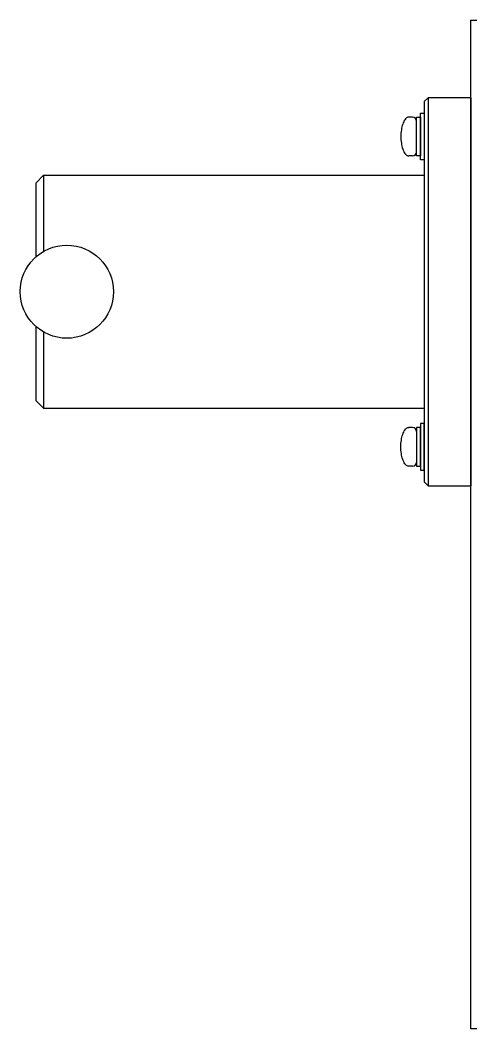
# Model space of a CAD drawing. Header units: millimetres. Extents: x 214 to 914, y 119 to 530.
# Drawn here: x 427 to 485, y 363.3 to 493.3 of the extents above; entities that cross this region are included whole.
import ezdxf

# ---------------------------------------------------------------- set-up
doc = ezdxf.new("R2010")
doc.units = ezdxf.units.MM
doc.layers.get('0').update_dxf_attribs({"lineweight": 30})

# ---------------------------------------------------------------- blocks, each defined once
blk = doc.blocks.new('A$C1A7F7AF9')
for p, q in [((249.01, 252.92), (248.51, 252.42)), ((248.51, 252.42), (248.51, 203.42)), ((249.01, 252.92), (249.01, 202.92)), ((254.51, 252.92), (249.01, 252.92)), ((254.51, 252.92), (254.51, 202.92)), ((248.01, 250.92), (248.51, 250.92)), ((248.01, 244.92), (248.01, 250.92)), ((248.51, 250.92), (248.51, 244.92)), ((247.01, 250.42), (246.51, 250.42)), ((247.51, 250.42), (248.01, 250.42)), ((247.51, 245.42), (247.51, 250.42)), ((247.51, 245.92), (247.51, 249.92)), ((248.01, 250.42), (248.01, 245.42)), ((247.01, 245.42), (246.51, 245.42)), ((248.01, 245.42), (247.51, 245.42)), ((248.51, 244.92), (248.01, 244.92)), ((199.51, 242.92), (198.51, 241.92)), ((198.51, 241.92), (198.51, 232.39)), ((199.51, 242.92), (199.51, 233.12)), ((199.51, 242.92), (248.51, 242.92)), ((198.51, 223.45), (198.51, 213.92)), ((199.51, 222.72), (199.51, 212.92)), ((198.51, 213.92), (199.51, 212.92)), ((199.51, 212.92), (248.51, 212.92)), ((248.51, 210.92), (248.01, 210.92)), ((248.01, 210.92), (248.01, 204.92)), ((248.51, 204.92), (248.51, 210.92)), ((247.01, 210.42), (246.51, 210.42)), ((248.01, 210.42), (247.51, 210.42)), ((247.51, 210.42), (247.51, 205.42)), ((247.51, 209.92), (247.51, 205.92)), ((248.01, 205.42), (248.01, 210.42)), ((247.01, 205.42), (246.51, 205.42)), ((247.51, 205.42), (248.01, 205.42)), ((248.01, 204.92), (248.51, 204.92)), ((249.01, 202.92), (248.51, 203.42)), ((249.01, 202.92), (254.51, 202.92))]:
    blk.add_line(p, q)
blk.add_lwpolyline([(254.51, 262.92), (484.51, 262.92), (484.51, 132.92), (254.51, 132.92)], close=True)
for points in [[(246.51, 250.42), (246.42, 250.41), (246.33, 250.38), (246.25, 250.33), (246.17, 250.27), (246.09, 250.19), (246.01, 250.08), (245.93, 249.97), (245.87, 249.83), (245.8, 249.69), (245.74, 249.53), (245.69, 249.35), (245.64, 249.17), (245.6, 248.98), (245.57, 248.77), (245.54, 248.57), (245.52, 248.35), (245.51, 248.14), (245.51, 247.92), (245.51, 247.7), (245.52, 247.49), (245.54, 247.27), (245.57, 247.06), (245.6, 246.86), (245.64, 246.67), (245.69, 246.49), (245.74, 246.31), (245.8, 246.15), (245.87, 246), (245.93, 245.87), (246.01, 245.75), (246.09, 245.65), (246.17, 245.57), (246.25, 245.5), (246.33, 245.46), (246.42, 245.43), (246.51, 245.42)], [(246.51, 205.42), (246.42, 205.43), (246.33, 205.46), (246.25, 205.5), (246.17, 205.57), (246.09, 205.65), (246.01, 205.75), (245.93, 205.87), (245.87, 206), (245.8, 206.15), (245.74, 206.31), (245.69, 206.49), (245.64, 206.67), (245.6, 206.86), (245.57, 207.06), (245.54, 207.27), (245.52, 207.49), (245.51, 207.7), (245.51, 207.92), (245.51, 208.14), (245.52, 208.35), (245.54, 208.57), (245.57, 208.77), (245.6, 208.98), (245.64, 209.17), (245.69, 209.35), (245.74, 209.53), (245.8, 209.69), (245.87, 209.83), (245.93, 209.97), (246.01, 210.08), (246.09, 210.19), (246.17, 210.27), (246.25, 210.33), (246.33, 210.38), (246.42, 210.41), (246.51, 210.42)]]:
    blk.add_lwpolyline(points)
blk.add_circle((202.51, 227.92), 6)
for centre, start, end in [((247.01, 249.92), 0, 90), ((247.01, 245.92), 270, 0), ((247.01, 209.92), 0, 90), ((247.01, 205.92), 270, 0)]:
    blk.add_arc(centre, 0.5, start, end)

msp = doc.modelspace()

# ---------------------------------------------------------------- block references
msp.add_blockref('A$C1A7F7AF9', (230.48, 230.38))

doc.saveas('drawing.dxf')
